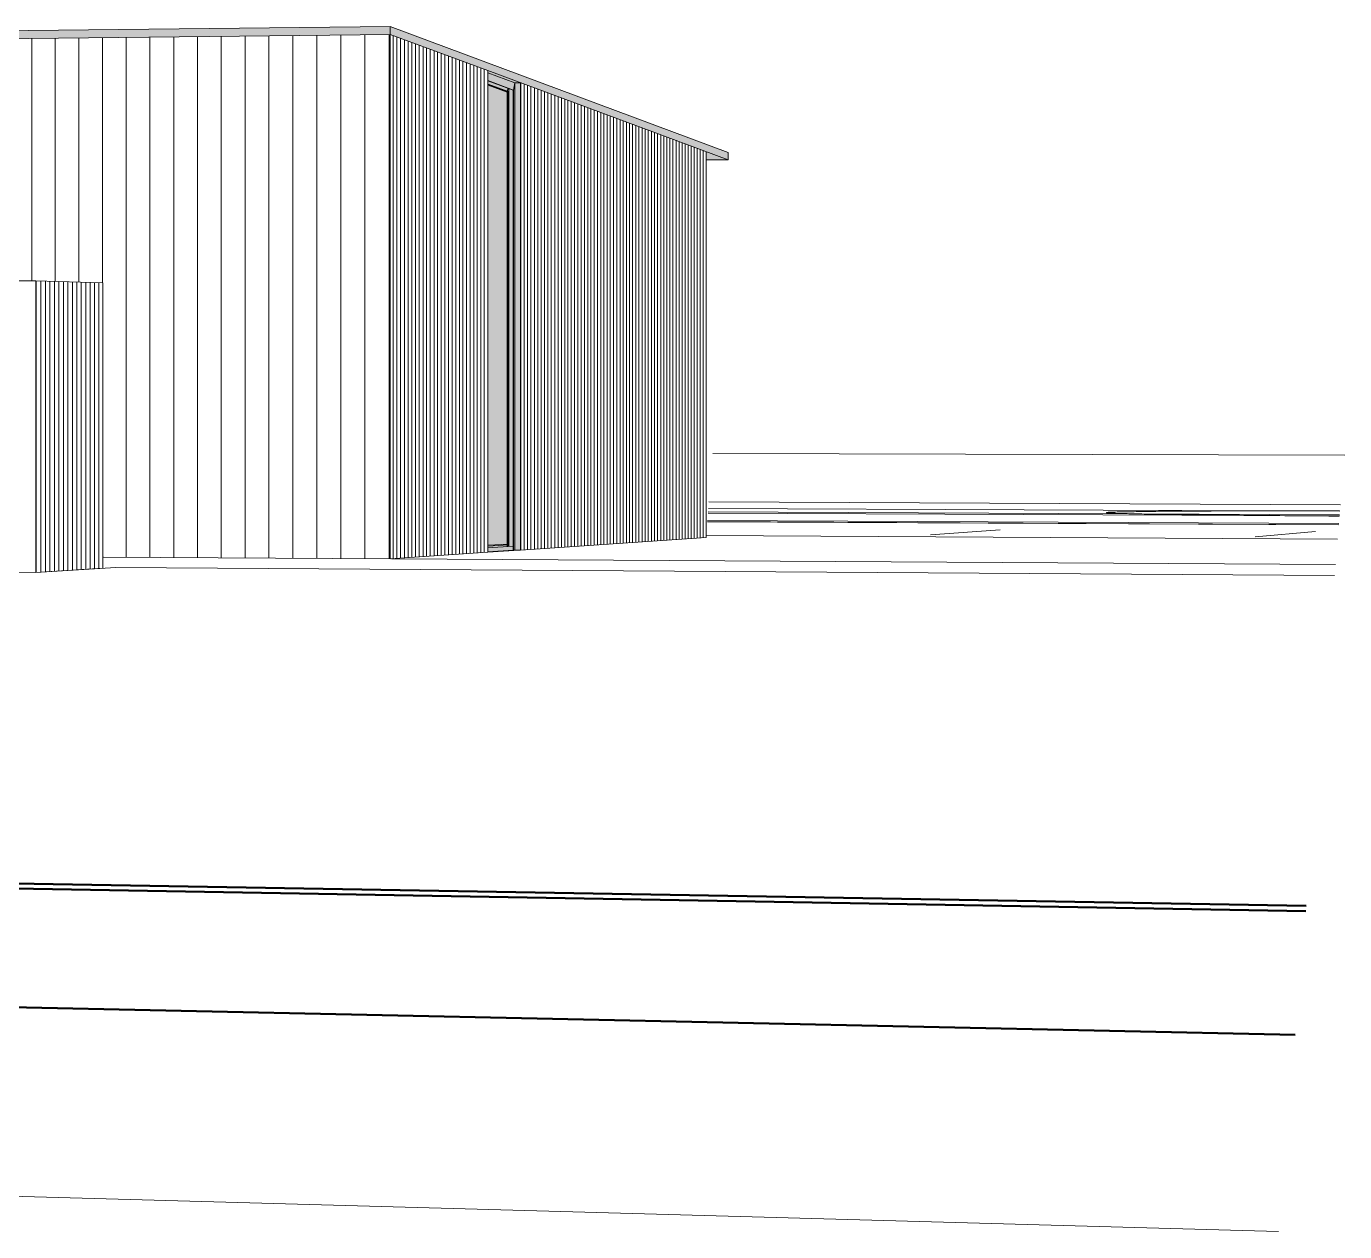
# Model space of a CAD drawing. Header units: inches. Extents: x 31156 to 31160, y -65 to 66.
# Drawn here: x 31160.3219 to 31160.432, y 65.9282 to 66.0289 of the extents above; entities that cross this region are included whole.
import ezdxf

# ---------------------------------------------------------------- set-up
doc = ezdxf.new("R2010")
doc.units = ezdxf.units.IN
doc.header["$MEASUREMENT"] = 0
for name, pattern in [('Center 1_4_', [0.53125, 0.25, -0.09375, 0.09375, -0.09375]), ('Hidden', [0.28125, 0.1875, -0.09375]), ('Hidden 1_8_', [0.1875, 0.125, -0.0625])]:
    doc.linetypes.add(name, pattern=pattern)
for name, color, linetype, lineweight in [('A-DETL-HDLN', 90, 'Hidden 1_8_', 9), ('A-GLAZ-CWMG', 51, 'Continuous', 9), ('A-PROP-SBCK', 71, 'Hidden', 50), ('A-ROOF', 132, 'Continuous', 13), ('A-WALL-PATT', 111, 'Continuous', 13), ('BMP', 80, 'Continuous', 9), ('C-BLDG-PADS', 91, 'Continuous', 9), ('C-TOPO', 7, 'Continuous', 9), ('Conc', 7, 'Continuous', 9), ('EOP-EX', 125, 'Continuous', 9), ('EOP-PR', 4, 'Continuous', 9), ('L-SITE-WALL', 31, 'Continuous', 13), ('PAINT', 190, 'Continuous', 9), ('PROP', 3, 'Center 1_4_', 9), ('S-COLS', 52, 'Continuous', 9)]:
    doc.layers.add(name, color=color, linetype=linetype, lineweight=lineweight)

# ---------------------------------------------------------------- blocks, each defined once
blk = doc.blocks.new('FP_83-Looking South West')
at = {"layer": 'A-WALL-PATT', "lineweight": 9}
for p, q in [((-31659.85056, 65.98512), (-31659.85056, 66.02416)), ((-31659.85028, 65.98514), (-31659.85028, 66.02406)), ((-31659.84999, 65.98516), (-31659.84999, 66.02395)), ((-31659.84971, 65.98518), (-31659.84971, 66.02385)), ((-31659.84942, 65.9852), (-31659.84942, 66.02374)), ((-31659.84914, 65.98522), (-31659.84914, 66.02363)), ((-31659.84886, 65.98524), (-31659.84886, 66.02353)), ((-31659.84857, 65.98526), (-31659.84857, 66.02343)), ((-31659.84829, 65.98527), (-31659.84829, 66.02332)), ((-31659.84801, 65.98529), (-31659.84801, 66.02322)), ((-31659.84773, 65.98531), (-31659.84773, 66.02311)), ((-31659.84745, 65.98533), (-31659.84745, 66.02301)), ((-31659.84717, 65.98535), (-31659.84717, 66.02291)), ((-31659.84689, 65.98537), (-31659.84689, 66.0228)), ((-31659.84662, 65.98539), (-31659.84662, 66.0227)), ((-31659.84634, 65.9854), (-31659.84634, 66.0226)), ((-31659.84606, 65.98542), (-31659.84606, 66.0225)), ((-31659.84579, 65.98544), (-31659.84579, 66.02239)), ((-31659.84552, 65.98546), (-31659.84552, 66.02229)), ((-31659.84524, 65.98548), (-31659.84524, 66.02219)), ((-31659.84497, 65.9855), (-31659.84497, 66.02209)), ((-31659.8447, 65.98551), (-31659.8447, 66.02199)), ((-31659.84442, 65.98553), (-31659.84442, 66.02189)), ((-31659.84415, 65.98555), (-31659.84415, 66.02179)), ((-31659.84388, 65.98557), (-31659.84388, 66.02169)), ((-31659.84361, 65.98559), (-31659.84361, 66.02159)), ((-31659.84334, 65.98561), (-31659.84334, 66.02149)), ((-31659.84308, 65.98562), (-31659.84308, 66.02139)), ((-31659.84281, 65.98564), (-31659.84281, 66.02129)), ((-31659.84254, 65.98566), (-31659.84254, 66.02119)), ((-31659.84227, 65.98568), (-31659.84227, 66.02109)), ((-31659.84201, 65.98569), (-31659.84201, 66.02099)), ((-31659.84174, 65.98571), (-31659.84174, 66.0209)), ((-31659.84148, 65.98573), (-31659.84148, 66.0208)), ((-31659.84122, 65.98575), (-31659.84122, 66.0207)), ((-31659.84095, 65.98577), (-31659.84095, 66.0206)), ((-31659.84069, 65.98578), (-31659.84069, 66.0205)), ((-31659.84043, 65.9858), (-31659.84043, 66.02041)), ((-31659.84017, 65.98582), (-31659.84017, 66.02031)), ((-31659.83991, 65.98584), (-31659.83991, 66.02021)), ((-31659.83965, 65.98585), (-31659.83965, 66.02012)), ((-31659.83939, 65.98587), (-31659.83939, 66.02002)), ((-31659.83913, 65.98589), (-31659.83913, 66.01993)), ((-31659.83887, 65.9859), (-31659.83887, 66.01983)), ((-31659.83861, 65.98592), (-31659.83861, 66.01974)), ((-31659.83836, 65.98594), (-31659.83836, 66.01964)), ((-31659.8381, 65.98596), (-31659.8381, 66.01955)), ((-31659.83785, 65.98597), (-31659.83785, 66.01945)), ((-31659.83759, 65.98599), (-31659.83759, 66.01936)), ((-31659.83734, 65.98601), (-31659.83734, 66.01926)), ((-31659.83708, 65.98602), (-31659.83708, 66.01917)), ((-31659.83683, 65.98604), (-31659.83683, 66.01907)), ((-31659.83658, 65.98606), (-31659.83658, 66.01898)), ((-31659.83633, 65.98607), (-31659.83633, 66.01889)), ((-31659.83607, 65.98609), (-31659.83607, 66.0188)), ((-31659.83582, 65.98611), (-31659.83582, 66.0187)), ((-31659.83557, 65.98613), (-31659.83557, 66.01861)), ((-31659.83532, 65.98614), (-31659.83532, 66.01852)), ((-31659.83508, 66.01842), (-31659.83508, 66.01843))]:
    blk.add_line(p, q, dxfattribs=at)
blk = doc.blocks.new('FP_84-Looking South West')
at = {"layer": 'A-WALL-PATT', "lineweight": 9}
for p, q in [((-31659.90898, 66.00756), (-31659.90898, 66.02766)), ((-31659.90705, 66.00757), (-31659.90705, 66.02768)), ((-31659.9051, 66.00757), (-31659.9051, 66.02771)), ((-31659.90316, 66.00758), (-31659.90316, 66.02773)), ((-31659.90121, 66.00759), (-31659.90121, 66.02775)), ((-31659.89926, 66.00759), (-31659.89926, 66.02777)), ((-31659.8973, 66.0076), (-31659.8973, 66.02779)), ((-31659.89534, 66.0076), (-31659.89534, 66.02782)), ((-31659.89338, 66.00761), (-31659.89338, 66.02784)), ((-31659.89142, 66.00762), (-31659.89142, 66.02786)), ((-31659.88945, 66.00757), (-31659.88945, 66.02788)), ((-31659.88748, 66.00751), (-31659.88748, 66.02791)), ((-31659.88551, 66.00746), (-31659.88551, 66.02793)), ((-31659.88353, 65.98453), (-31659.88353, 66.02795)), ((-31659.88155, 65.98452), (-31659.88155, 66.02797)), ((-31659.87956, 65.98451), (-31659.87956, 66.02799)), ((-31659.87758, 65.98449), (-31659.87758, 66.02802)), ((-31659.87559, 65.98448), (-31659.87559, 66.02804)), ((-31659.8736, 65.98447), (-31659.8736, 66.02806)), ((-31659.8716, 65.98446), (-31659.8716, 66.02808)), ((-31659.8696, 65.98444), (-31659.8696, 66.02811)), ((-31659.8676, 65.98443), (-31659.8676, 66.02813)), ((-31659.86559, 65.98442), (-31659.86559, 66.02815)), ((-31659.91864, 66.00753), (-31659.91864, 66.02755)), ((-31659.91671, 66.00754), (-31659.91671, 66.02757)), ((-31659.91478, 66.00754), (-31659.91478, 66.0276)), ((-31659.91285, 66.00755), (-31659.91285, 66.02762)), ((-31659.91092, 66.00756), (-31659.91092, 66.02764))]:
    blk.add_line(p, q, dxfattribs=at)
blk = doc.blocks.new('FP_92-Looking South West')
at = {"layer": 'A-WALL-PATT', "lineweight": 9}
for p, q in [((-31659.86123, 65.98441), (-31659.86123, 66.02811)), ((-31659.86092, 65.98443), (-31659.86092, 66.028)), ((-31659.8606, 65.98445), (-31659.8606, 66.02788)), ((-31659.86029, 65.98447), (-31659.86029, 66.02776)), ((-31659.85998, 65.98449), (-31659.85998, 66.02765)), ((-31659.85966, 65.98451), (-31659.85966, 66.02753)), ((-31659.85935, 65.98453), (-31659.85935, 66.02742)), ((-31659.85904, 65.98455), (-31659.85904, 66.0273)), ((-31659.85873, 65.98458), (-31659.85873, 66.02719)), ((-31659.85843, 65.9846), (-31659.85843, 66.02708)), ((-31659.85812, 65.98462), (-31659.85812, 66.02696)), ((-31659.85781, 65.98464), (-31659.85781, 66.02685)), ((-31659.85751, 65.98466), (-31659.85751, 66.02673)), ((-31659.8572, 65.98468), (-31659.8572, 66.02662)), ((-31659.8569, 65.9847), (-31659.8569, 66.02651)), ((-31659.8566, 65.98472), (-31659.8566, 66.0264)), ((-31659.85629, 65.98474), (-31659.85629, 66.02628)), ((-31659.85599, 65.98476), (-31659.85599, 66.02617)), ((-31659.85569, 65.98478), (-31659.85569, 66.02606)), ((-31659.85539, 65.9848), (-31659.85539, 66.02595)), ((-31659.85509, 65.98482), (-31659.85509, 66.02584)), ((-31659.85479, 65.98484), (-31659.85479, 66.02573)), ((-31659.85449, 65.98486), (-31659.85449, 66.02562)), ((-31659.8542, 65.98488), (-31659.8542, 66.02551)), ((-31659.8539, 65.9849), (-31659.8539, 66.0254)), ((-31659.85361, 65.98492), (-31659.85361, 66.02529)), ((-31659.85331, 66.02518), (-31659.85331, 66.02518))]:
    blk.add_line(p, q, dxfattribs=at)
blk = doc.blocks.new('FP_93-Looking South West')
at = {"layer": 'A-WALL-PATT', "lineweight": 9}
for p, q in [((-31659.86358, 65.98441), (-31659.86358, 66.02818)), ((-31659.86157, 65.98439), (-31659.86157, 66.0282))]:
    blk.add_line(p, q, dxfattribs=at)
blk = doc.blocks.new('FP_98-Looking South West')
at = {"layer": 'A-WALL-PATT', "lineweight": 9}
for p, q in [((-31659.89105, 65.98325), (-31659.89105, 66.00761)), ((-31659.89066, 65.98327), (-31659.89066, 66.0076)), ((-31659.89028, 65.9833), (-31659.89028, 66.00759)), ((-31659.8899, 65.98332), (-31659.8899, 66.00758)), ((-31659.88953, 65.98335), (-31659.88953, 66.00757)), ((-31659.88915, 65.98337), (-31659.88915, 66.00756)), ((-31659.88877, 65.98339), (-31659.88877, 66.00755)), ((-31659.8884, 65.98342), (-31659.8884, 66.00754)), ((-31659.88802, 65.98344), (-31659.88802, 66.00753)), ((-31659.88765, 65.98347), (-31659.88765, 66.00752)), ((-31659.88728, 65.98349), (-31659.88728, 66.00751)), ((-31659.88691, 65.98351), (-31659.88691, 66.00749)), ((-31659.88654, 65.98354), (-31659.88654, 66.00748)), ((-31659.88617, 65.98356), (-31659.88617, 66.00747)), ((-31659.8858, 65.98358), (-31659.8858, 66.00746))]:
    blk.add_line(p, q, dxfattribs=at)

msp = doc.modelspace()

# ---------------------------------------------------------------- hatches: boundary and pattern name
at = {"layer": 'A-GLAZ-CWMG', "lineweight": 5}
for points in [[(31160.36256, 66.02356), (31160.36266, 66.02416), (31160.36041, 66.02499), (31160.36041, 66.02435), (31160.36117, 66.02407)], [(31160.36204, 66.0234), (31160.36209, 66.02372), (31160.36042, 66.02434), (31160.36042, 66.02399), (31160.3616, 66.02356)], [(31160.3621, 66.02339), (31160.36211, 66.02344), (31160.36042, 66.02406), (31160.36042, 66.02401), (31160.36164, 66.02356)], [(31160.36202, 66.02339), (31160.3621, 66.02339), (31160.36118, 66.0237)], [(31160.36204, 65.98541), (31160.36216, 65.98544), (31160.36216, 66.0237), (31160.36209, 66.02372), (31160.36204, 66.0234), (31160.36204, 65.98544)], [(31160.36253, 66.02356), (31160.36253, 66.02357), (31160.36211, 66.02371)], [(31160.36265, 65.98512), (31160.36265, 66.02406), (31160.36253, 66.02356), (31160.36216, 66.0237), (31160.36216, 65.98542), (31160.36253, 65.98544), (31160.36253, 65.98512)], [(31160.36041, 65.98497), (31160.36253, 65.98512), (31160.36253, 65.98544), (31160.36041, 65.98531)], [(31160.36042, 65.98546), (31160.3621, 65.98557), (31160.3621, 65.98562), (31160.36042, 65.98552)], [(31160.36042, 65.98531), (31160.36203, 65.98544), (31160.36203, 65.98561), (31160.36042, 65.98551), (31160.36042, 65.98544)], [(31160.3621, 65.98542), (31160.36211, 65.98544), (31160.3621, 65.98544)]]:
    msp.add_hatch(color=256, dxfattribs=at).paths.add_polyline_path(points, flags=0)
h = msp.add_hatch(color=256, dxfattribs=at)
h.paths.add_polyline_path([(31160.36203, 65.98541), (31160.3621, 65.98544), (31160.3621, 65.98557), (31160.36203, 65.98556), (31160.36203, 65.98544)], flags=0)
h.paths.add_polyline_path([(31160.3621, 65.98562), (31160.3621, 66.02339), (31160.36202, 66.02339), (31160.36203, 65.98562)], flags=0)
at = {"layer": 'A-ROOF', "lineweight": 5}
for points in [[(31160.29462, 66.02755), (31160.35226, 66.0282), (31160.35226, 66.02888), (31160.29462, 66.02821)], [(31160.38049, 66.01774), (31160.38049, 66.01834), (31160.35226, 66.02888), (31160.35226, 66.0282), (31160.36117, 66.0249)]]:
    msp.add_hatch(color=256, dxfattribs=at).paths.add_polyline_path(points, flags=0)
h = msp.add_hatch(color=256, dxfattribs=at)
h.paths.add_polyline_path([(31160.28614, 66.01708), (31160.28623, 66.01708), (31160.28622, 66.01789), (31160.28613, 66.01789), (31160.28614, 66.01748)], flags=0)
h.paths.add_polyline_path([(31160.37866, 66.01773), (31160.38049, 66.01774), (31160.37865, 66.01842), (31160.37865, 66.01794)], flags=0)
h.paths.add_polyline_path([(31160.36266, 66.02416), (31160.36314, 66.02417), (31160.36041, 66.02515), (31160.36041, 66.02499), (31160.36265, 66.02417)], flags=0)
at = {"layer": 'L-SITE-WALL', "lineweight": 5}
h = msp.add_hatch(color=256, dxfattribs=at)
h.paths.add_polyline_path([(31160.36314, 65.98512), (31160.36314, 66.02417), (31160.36266, 66.02416), (31160.36253, 66.02356), (31160.36216, 66.0237), (31160.36216, 65.98542), (31160.36253, 65.98544), (31160.36253, 65.98513), (31160.36302, 65.98512)], flags=0)
h.paths.add_polyline_path([(31160.36043, 65.98552), (31160.36202, 65.98562), (31160.36202, 66.02339), (31160.36043, 66.02397), (31160.36043, 65.98561)], flags=0)

# ---------------------------------------------------------------- linework, layer by layer
at = {"layer": 'A-DETL-HDLN', "linetype": 'Continuous'}
for p, q in [((31160.37881, 65.98832), (31160.43156, 65.98807)), ((31160.37881, 65.98822), (31160.43155, 65.98797))]:
    msp.add_line(p, q, dxfattribs=at)
msp.add_polyline3d([(31160.43157, 65.9884, 0), (31160.43116, 65.9884, 0), (31160.43075, 65.9884, 0), (31160.43034, 65.9884, 0), (31160.42993, 65.9884, 0), (31160.42953, 65.9884, 0), (31160.42913, 65.9884, 0), (31160.42873, 65.9884, 0), (31160.42834, 65.9884, 0), (31160.42794, 65.9884, 0), (31160.42755, 65.9884, 0), (31160.42717, 65.9884, 0), (31160.42678, 65.9884, 0), (31160.4264, 65.9884, 0), (31160.42603, 65.9884, 0), (31160.42566, 65.9884, 0), (31160.42529, 65.9884, 0), (31160.42492, 65.98839, 0), (31160.42456, 65.98839, 0), (31160.4242, 65.98839, 0), (31160.42384, 65.98839, 0), (31160.42349, 65.98839, 0), (31160.42315, 65.98839, 0), (31160.4228, 65.98839, 0), (31160.42246, 65.98839, 0), (31160.42213, 65.98839, 0), (31160.4218, 65.98839, 0), (31160.42147, 65.98839, 0), (31160.42115, 65.98839, 0), (31160.42084, 65.98838, 0), (31160.42052, 65.98838, 0), (31160.42022, 65.98838, 0), (31160.41991, 65.98838, 0), (31160.41961, 65.98838, 0), (31160.41932, 65.98838, 0), (31160.41903, 65.98838, 0), (31160.41875, 65.98837, 0), (31160.41847, 65.98837, 0), (31160.4182, 65.98837, 0), (31160.41793, 65.98837, 0), (31160.41767, 65.98837, 0), (31160.41741, 65.98837, 0), (31160.41716, 65.98836, 0), (31160.41691, 65.98836, 0), (31160.41667, 65.98836, 0), (31160.41644, 65.98836, 0), (31160.41621, 65.98835, 0), (31160.41598, 65.98835, 0), (31160.41577, 65.98835, 0), (31160.41555, 65.98835, 0), (31160.41535, 65.98835, 0), (31160.41515, 65.98834, 0), (31160.41495, 65.98834, 0), (31160.41476, 65.98834, 0), (31160.41458, 65.98834, 0), (31160.4144, 65.98833, 0), (31160.41423, 65.98833, 0), (31160.41407, 65.98833, 0), (31160.41391, 65.98833, 0), (31160.41376, 65.98832, 0), (31160.41362, 65.98832, 0), (31160.41348, 65.98832, 0), (31160.41334, 65.98831, 0), (31160.41322, 65.98831, 0), (31160.4131, 65.98831, 0), (31160.41299, 65.98831, 0), (31160.41288, 65.9883, 0), (31160.41278, 65.9883, 0), (31160.41268, 65.9883, 0), (31160.4126, 65.98829, 0), (31160.41252, 65.98829, 0), (31160.41244, 65.98829, 0), (31160.41238, 65.98828, 0), (31160.41232, 65.98828, 0), (31160.41226, 65.98828, 0), (31160.41222, 65.98827, 0), (31160.41218, 65.98827, 0), (31160.41214, 65.98827, 0), (31160.41212, 65.98826, 0), (31160.4121, 65.98826, 0), (31160.41208, 65.98826, 0), (31160.41208, 65.98825, 0), (31160.41208, 65.98825, 0), (31160.41209, 65.98825, 0), (31160.4121, 65.98824, 0), (31160.41212, 65.98824, 0), (31160.41215, 65.98823, 0), (31160.41218, 65.98823, 0), (31160.41222, 65.98823, 0), (31160.41227, 65.98822, 0), (31160.41233, 65.98822, 0), (31160.41239, 65.98822, 0), (31160.41246, 65.98821, 0), (31160.41254, 65.98821, 0), (31160.41262, 65.9882, 0), (31160.41271, 65.9882, 0), (31160.4128, 65.9882, 0), (31160.41291, 65.98819, 0), (31160.41302, 65.98819, 0), (31160.41313, 65.98819, 0), (31160.41325, 65.98818, 0), (31160.41338, 65.98818, 0), (31160.41352, 65.98817, 0), (31160.41366, 65.98817, 0), (31160.41381, 65.98817, 0), (31160.41397, 65.98816, 0), (31160.41413, 65.98816, 0), (31160.4143, 65.98815, 0), (31160.41448, 65.98815, 0), (31160.41466, 65.98815, 0), (31160.41485, 65.98814, 0), (31160.41504, 65.98814, 0), (31160.41524, 65.98813, 0), (31160.41545, 65.98813, 0), (31160.41566, 65.98813, 0), (31160.41588, 65.98812, 0), (31160.41611, 65.98812, 0), (31160.41634, 65.98811, 0), (31160.41658, 65.98811, 0), (31160.41682, 65.98811, 0), (31160.41707, 65.9881, 0), (31160.41732, 65.9881, 0), (31160.41759, 65.98809, 0), (31160.41785, 65.98809, 0), (31160.41813, 65.98809, 0), (31160.4184, 65.98808, 0), (31160.41869, 65.98808, 0), (31160.41898, 65.98807, 0), (31160.41927, 65.98807, 0), (31160.41957, 65.98807, 0), (31160.41988, 65.98806, 0), (31160.42019, 65.98806, 0), (31160.4205, 65.98806, 0), (31160.42083, 65.98805, 0), (31160.42115, 65.98805, 0), (31160.42148, 65.98804, 0), (31160.42182, 65.98804, 0), (31160.42216, 65.98804, 0), (31160.4225, 65.98803, 0), (31160.42285, 65.98803, 0), (31160.42321, 65.98803, 0), (31160.42357, 65.98802, 0), (31160.42393, 65.98802, 0), (31160.4243, 65.98802, 0), (31160.42467, 65.98801, 0), (31160.42504, 65.98801, 0), (31160.42542, 65.98801, 0), (31160.42581, 65.988, 0), (31160.42619, 65.988, 0), (31160.42658, 65.988, 0), (31160.42698, 65.98799, 0), (31160.42738, 65.98799, 0), (31160.42778, 65.98799, 0), (31160.42818, 65.98798, 0), (31160.42859, 65.98798, 0), (31160.429, 65.98798, 0), (31160.42942, 65.98797, 0), (31160.42984, 65.98797, 0), (31160.43026, 65.98797, 0), (31160.43068, 65.98796, 0), (31160.4311, 65.98796, 0), (31160.43153, 65.98796, 0)], dxfattribs=at)
at = {"layer": 'A-GLAZ-CWMG'}
for p, q in [((31160.36266, 66.02416), (31160.36041, 66.02499)), ((31160.36256, 66.02356), (31160.36041, 66.02435)), ((31160.36253, 66.02356), (31160.36041, 66.02434)), ((31160.36211, 66.02344), (31160.36042, 66.02406)), ((31160.3621, 66.02339), (31160.36042, 66.02401)), ((31160.36202, 66.02339), (31160.36042, 66.02397)), ((31160.3621, 66.02339), (31160.36202, 66.02339)), ((31160.36202, 65.98562), (31160.36202, 66.02339)), ((31160.36202, 66.02339), (31160.3621, 66.02339)), ((31160.36209, 66.02372), (31160.36205, 66.02347)), ((31160.36205, 66.02347), (31160.36209, 66.02372)), ((31160.36211, 66.02344), (31160.3621, 66.02339)), ((31160.3621, 66.02339), (31160.36211, 66.02344)), ((31160.3621, 65.98542), (31160.3621, 66.02339)), ((31160.36211, 65.98542), (31160.36211, 66.02344)), ((31160.36216, 65.98542), (31160.36216, 66.0237)), ((31160.36256, 66.02356), (31160.36253, 66.02356)), ((31160.36253, 65.98544), (31160.36253, 66.02356)), ((31160.36253, 66.02356), (31160.36256, 66.02356)), ((31160.36266, 66.02416), (31160.36256, 66.02356)), ((31160.36256, 66.02356), (31160.36266, 66.02416)), ((31160.36256, 65.98512), (31160.36256, 66.02356)), ((31160.36266, 65.98512), (31160.36266, 66.02416)), ((31160.36041, 65.98531), (31160.36253, 65.98544)), ((31160.36041, 65.98497), (31160.36253, 65.98512)), ((31160.36042, 65.98552), (31160.3621, 65.98562)), ((31160.36042, 65.98546), (31160.3621, 65.98557)), ((31160.36202, 65.98562), (31160.3621, 65.98562)), ((31160.36203, 65.98556), (31160.36203, 65.98541)), ((31160.3621, 65.98562), (31160.3621, 65.98557)), ((31160.3625, 65.98544), (31160.36253, 65.98544)), ((31160.36253, 65.98544), (31160.36253, 65.98512)), ((31160.36256, 65.98512), (31160.36253, 65.98512)), ((31160.36266, 65.98512), (31160.36256, 65.98512))]:
    msp.add_line(p, q, dxfattribs=at)
at = {"layer": 'A-PROP-SBCK', "linetype": 'Continuous'}
for p, q in [((31160.42786, 65.94463), (31159.31063, 65.96869)), ((31160.42874, 65.95495), (31159.90197, 65.96417)), ((31160.42878, 65.95539), (31159.90713, 65.96444))]:
    msp.add_line(p, q, dxfattribs=at)
at = {"layer": 'A-ROOF'}
for p, q in [((31160.29462, 66.02821), (31160.35226, 66.02888)), ((31160.35226, 66.02888), (31160.38049, 66.01834)), ((31160.35226, 66.02888), (31160.35226, 66.0282)), ((31160.38049, 66.01774), (31160.36041, 66.02518)), ((31160.38049, 66.01834), (31160.38049, 66.01774)), ((31160.37866, 66.01773), (31160.38049, 66.01774))]:
    msp.add_line(p, q, dxfattribs=at)
at = {"layer": 'BMP'}
for p, q in [((31160.43149, 65.98724), (31160.37875, 65.9875)), ((31160.4315, 65.98733), (31160.37876, 65.98759))]:
    msp.add_line(p, q, dxfattribs=at)
at = {"layer": 'C-BLDG-PADS'}
msp.add_line((31160.36041, 65.98495), (31160.36302, 65.98512), dxfattribs=at)
at = {"layer": 'C-TOPO'}
for p, q in [((31160.43199, 65.99306), (31160.37919, 65.99319)), ((31160.36302, 65.98512), (31160.36041, 65.98495)), ((31160.36041, 65.98495), (31160.36302, 65.98512))]:
    msp.add_line(p, q, dxfattribs=at)
at = {"layer": 'Conc'}
msp.add_line((31160.43139, 65.98604), (31160.37866, 65.98633), dxfattribs=at)
at = {"layer": 'EOP-EX'}
for p, q in [((31160.37888, 65.98914), (31160.43163, 65.98891)), ((31160.37884, 65.98861), (31160.43159, 65.98838))]:
    msp.add_line(p, q, dxfattribs=at)
at = {"layer": 'EOP-PR'}
for p, q in [((31160.43149, 65.98722), (31160.37875, 65.98749)), ((31160.32934, 65.98367), (31160.32264, 65.98325)), ((31160.43113, 65.983), (31160.32934, 65.98367)), ((31160.35236, 65.9844), (31160.43121, 65.98391)), ((31160.32264, 65.98325), (31160.27241, 65.98359))]:
    msp.add_line(p, q, dxfattribs=at)
at = {"layer": 'L-SITE-WALL'}
for p, q in [((31160.35226, 66.0282), (31160.29465, 66.02755)), ((31160.36041, 66.02518), (31160.35226, 66.0282)), ((31160.35226, 66.0282), (31160.35226, 65.98439)), ((31160.36041, 65.98494), (31160.36041, 66.02518)), ((31160.36314, 66.02417), (31160.36266, 66.02416)), ((31160.36314, 66.02417), (31160.36314, 65.98512)), ((31160.37865, 65.98616), (31160.37865, 66.01842)), ((31160.32264, 66.00762), (31160.27324, 66.00746)), ((31160.32825, 66.00745), (31160.32264, 66.00762)), ((31160.32264, 66.00762), (31160.32264, 65.98325)), ((31160.32825, 65.9836), (31160.32825, 66.00745)), ((31160.36314, 65.98512), (31160.37865, 65.98616)), ((31160.35226, 65.98439), (31160.36041, 65.98494)), ((31160.36302, 65.98512), (31160.36265, 65.98512)), ((31160.36314, 65.98512), (31160.36302, 65.98512)), ((31160.32831, 65.98454), (31160.35226, 65.98439)), ((31160.27324, 65.98358), (31160.32264, 65.98325)), ((31160.32264, 65.98325), (31160.32825, 65.9836))]:
    msp.add_line(p, q, dxfattribs=at)
at = {"layer": 'PAINT'}
for p, q in [((31160.40321, 65.98681), (31160.39739, 65.98639)), ((31160.42954, 65.98667), (31160.42451, 65.98624))]:
    msp.add_line(p, q, dxfattribs=at)
at = {"layer": 'PROP', "linetype": 'Continuous'}
for p, q in [((31160.37881, 65.98822), (31160.43155, 65.98797)), ((31160.42646, 65.92818), (31159.31142, 65.95934))]:
    msp.add_line(p, q, dxfattribs=at)
at = {"layer": 'S-COLS'}
msp.add_polyline3d([(31160.32197, 66.00761, 0), (31160.32192, 66.00761, 0), (31160.32185, 66.00761, 0)], dxfattribs=at)

# ---------------------------------------------------------------- block references
at = {"layer": 'L-SITE-WALL', "lineweight": 9}
for name in ['FP_84-Looking South West', 'FP_93-Looking South West', 'FP_92-Looking South West', 'FP_83-Looking South West', 'FP_98-Looking South West']:
    msp.add_blockref(name, (62820.21372, 0), dxfattribs=at)

doc.saveas('drawing.dxf')
